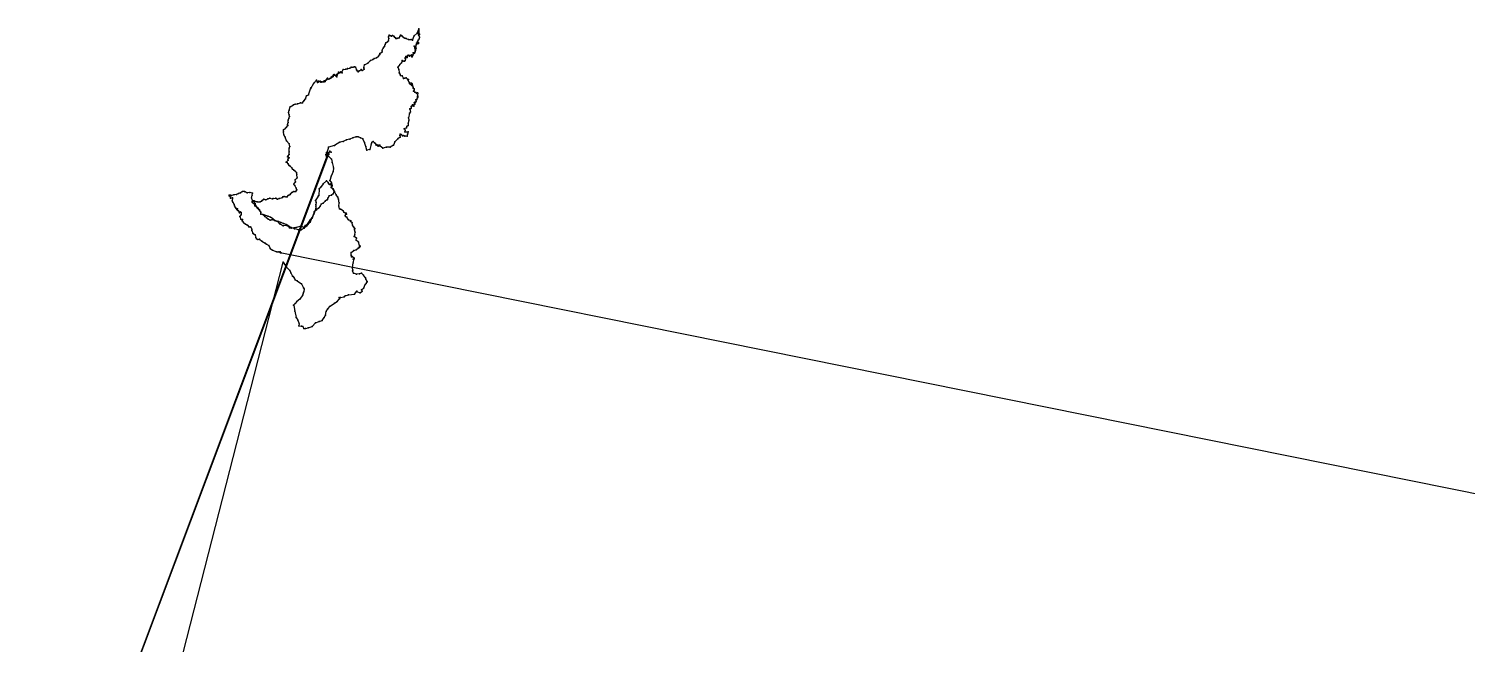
# Model space of a CAD drawing. Header units: metres. Extents: x 534009 to 558760, y 1823984 to 1869097.
# Drawn here: x 542988 to 546383, y 1837122 to 1838576 of the extents above; entities that cross this region are included whole.
import ezdxf

# ---------------------------------------------------------------- set-up
doc = ezdxf.new("R2010")
doc.units = ezdxf.units.M
doc.header["$MEASUREMENT"] = 0
doc.layers.add('Unknown_Line_Type', color=7, linetype='Continuous')
doc.layers.add('Unknown_Point_Feature', color=7, linetype='Continuous')

msp = doc.modelspace()

# ---------------------------------------------------------------- linework, layer by layer
at = {"layer": 'Unknown_Line_Type', "color": 4}
for points in [[(542784.6, 1835858.2, 211.1), (543698.2, 1838286.9, 370.7), (543701.5, 1838284.3, 366.9), (543690.3, 1838283.4, 353.4), (543695.5, 1838278.4, 352), (543694.3, 1838280.9, 353.4), (543692.5, 1838277.9, 352), (543691.9, 1838280.7, 351.5), (543692.1, 1838280.4, 350.1), (543695.1, 1838280.5, 353.4), (543692.3, 1838279, 352.5), (543692.8, 1838279.4, 354.9), (543693.4, 1838276.4, 355.3), (543701.8, 1838268, 356.3), (543703.7, 1838260, 357.3), (543706.5, 1838247.1, 355.3), (543706.4, 1838238.7, 354.4), (543701.4, 1838227.6, 355.8), (543698, 1838217.4, 356.3), (543701.8, 1838211.4, 356.8), (543704.1, 1838204.4, 359.2), (543701.6, 1838200.6, 360.1), (543706, 1838197.4, 362.1), (543708, 1838194.1, 362.5), (543707.8, 1838189.7, 361.6), (543706.2, 1838185.5, 361.6), (543702.5, 1838182.9, 364), (543696.9, 1838180.9, 366.9), (543693.6, 1838175.8, 368.8), (543692, 1838171.9, 368.8), (543692.7, 1838172.5, 369.3), (543687.5, 1838168.4, 370.7), (543682.1, 1838164.1, 371.7), (543678, 1838161.1, 372.6), (543675.1, 1838156.3, 373.6), (543671.1, 1838152.1, 373.6), (543666.6, 1838147.6, 372.2), (543661.2, 1838143.1, 369.8), (543658.7, 1838135.7, 367.8), (543656.7, 1838128.5, 365), (543655, 1838127.7, 365), (543652, 1838119.1, 364), (543643.8, 1838110.5, 361.1), (543637.7, 1838104.6, 359.2), (543630.4, 1838101.1, 357.8), (543624.3, 1838101.1, 357.8), (543614.8, 1838103.2, 359.2), (543607.1, 1838106.3, 360.6), (543601.8, 1838109.6, 362.1), (543595.1, 1838113.5, 359.7), (543588.7, 1838116.1, 357.8), (543582.7, 1838117.7, 355.3), (543577.3, 1838120.4, 352.9), (543573, 1838121, 351.5), (543566.6, 1838123.2, 349.6), (543561.1, 1838124.2, 348.6), (543557, 1838123.6, 347.6), (543553, 1838125.9, 346.7), (543548.8, 1838128.9, 344.8), (543544.6, 1838132.6, 342.4), (543540.3, 1838137.1, 340), (543536, 1838137.9, 338.5), (543534.2, 1838143.8, 336.1), (543530.9, 1838148.5, 333.2), (543528.1, 1838151.5, 330.8), (543524.1, 1838156, 329.9), (543521.5, 1838157.1, 328.4), (543520.2, 1838161.6, 327), (543517, 1838163.4, 326), (543514.6, 1838165.9, 323.6), (543515, 1838167.8, 322.7), (543520, 1838168.9, 324.1), (543526.5, 1838166.7, 324.6), (543534.1, 1838166.5, 324.6), (543536.7, 1838168.4, 326.5), (543537.8, 1838169.2, 326), (543538.9, 1838170.7, 327.5), (543542.8, 1838173.1, 327.5), (543547.3, 1838171.9, 326.5), (543552.1, 1838174, 326), (543556.6, 1838175.3, 326), (543562.7, 1838174.3, 326.5), (543564.8, 1838174.8, 327.5), (543570.6, 1838175.2, 328.4), (543574.9, 1838172.8, 330.4), (543578.6, 1838174.8, 331.3), (543586.6, 1838177, 330.8), (543587.3, 1838178.6, 330.8), (543590.5, 1838179.2, 331.8), (543594.3, 1838178.6, 332.8), (543597.6, 1838178.3, 336.1), (543600.2, 1838181.7, 338.5), (543601.2, 1838182.6, 340), (543604.3, 1838183.9, 340.4), (543606, 1838186.6, 342.9), (543608.7, 1838189.3, 343.3), (543610, 1838189.5, 344.3), (543613.2, 1838191.1, 345.7), (543618, 1838191.6, 348.1), (543620.3, 1838194.9, 350.1), (543619.1, 1838199.5, 351), (543615.8, 1838205.4, 353.4), (543613.5, 1838208.9, 353.9), (543617.3, 1838213.8, 355.8), (543616.6, 1838219, 357.3), (543621.2, 1838223.9, 358.7), (543620.4, 1838232.2, 357.3), (543619.7, 1838236.3, 353.4), (543615.8, 1838239.7, 352), (543613.6, 1838241.9, 351), (543610.2, 1838243.9, 348.6), (543608.7, 1838247, 346.2), (543604.2, 1838250.8, 344.3), (543602, 1838252.9, 342.9), (543600.1, 1838256.9, 340.9), (543597.4, 1838259.6, 340), (543595.5, 1838260.6, 339), (543599.6, 1838265.6, 338.5), (543599.2, 1838267.5, 339), (543602, 1838271, 338.5), (543598.3, 1838273.1, 338.5), (543599.8, 1838275.2, 338.5), (543602.6, 1838278.6, 340.4), (543602.6, 1838285.1, 342.4), (543602.5, 1838293.4, 342.4), (543604, 1838297.9, 342.9), (543602.2, 1838303.5, 341.9), (543596.3, 1838311.1, 340), (543592.4, 1838319.9, 338.5), (543589.7, 1838325.4, 337.1), (543589, 1838332.4, 335.6), (543588.5, 1838336.8, 333.7), (543593.5, 1838340.9, 331.8), (543596.1, 1838343.2, 330.4), (543598.9, 1838347.4, 329.9), (543598.5, 1838349.5, 329.9), (543600.2, 1838354, 329.9), (543599.8, 1838359.4, 330.8), (543601.6, 1838363.7, 331.3), (543603.3, 1838368.2, 332.8), (543602.4, 1838372.6, 334.7), (543600.6, 1838377.5, 336.6), (543602.1, 1838383.5, 337.6), (543604.6, 1838391.2, 339.5), (543612.1, 1838395.8, 340.4), (543616.7, 1838397.4, 336.6), (543621.8, 1838398.4, 336.6), (543629, 1838400.8, 337.6), (543634, 1838401, 340.9), (543637.6, 1838406.4, 343.8), (543640.9, 1838409.9, 345.7), (543642.8, 1838416.9, 349.1), (543647.7, 1838419.4, 351.5), (543652.6, 1838433.7, 352.5), (543653.7, 1838435.8, 351.5), (543653.6, 1838434.1, 351), (543660.1, 1838446.9, 351.5), (543666.9, 1838453.8, 352.9), (543668.6, 1838451.1, 351.5), (543669.1, 1838448.6, 352.5), (543671, 1838449.8, 351.5), (543672.8, 1838451.1, 352), (543671.7, 1838451.8, 352.5), (543673.1, 1838451.3, 353.4), (543675.4, 1838451, 352), (543675.5, 1838451.6, 353.4), (543676.9, 1838449.4, 352.9), (543677.9, 1838449.6, 348.1), (543679, 1838450.4, 348.1), (543682.7, 1838450.1, 347.6), (543684.7, 1838450.2, 347.2), (543685, 1838451.1, 347.2), (543685.2, 1838452.2, 348.6), (543687.4, 1838450.8, 346.7), (543688.3, 1838453.5, 346.7), (543689, 1838453.8, 347.2), (543690.4, 1838455.1, 346.2), (543692.5, 1838458.6, 346.7), (543693.3, 1838457.1, 346.7), (543694, 1838456.4, 347.6), (543697.1, 1838457.5, 347.6), (543698.4, 1838458.1, 348.6), (543700.7, 1838458.7, 347.2), (543701, 1838461.4, 347.6), (543702.9, 1838461.2, 348.1), (543704.3, 1838463.5, 349.6), (543704.9, 1838462.7, 348.1), (543704.8, 1838462, 347.2), (543706.4, 1838462.9, 346.2), (543706.6, 1838465, 347.6), (543708.1, 1838467.5, 346.7), (543706.9, 1838466.8, 348.6), (543708.7, 1838467, 349.6), (543710.1, 1838466.1, 349.6), (543712.1, 1838464.3, 348.1), (543713.6, 1838466.7, 348.6), (543713.9, 1838464.5, 348.6), (543714.7, 1838461.8, 349.6), (543712.8, 1838464.5, 350.5), (543713.9, 1838464.8, 350.1), (543715.6, 1838465.7, 349.1), (543715.7, 1838468.6, 349.1), (543715.9, 1838468.1, 350.1), (543717.7, 1838469.6, 349.1), (543718.4, 1838473, 347.6), (543718.4, 1838472.9, 348.1), (543720.5, 1838472.4, 349.1), (543720.8, 1838471.5, 350.1), (543721.6, 1838472.1, 351), (543721.6, 1838472.3, 350.1), (543723.2, 1838472.8, 348.6), (543724.2, 1838473.6, 349.1), (543723.8, 1838472.3, 348.6), (543726.3, 1838472.4, 348.6), (543727.7, 1838471.5, 349.6), (543726.2, 1838473.2, 349.1), (543729.6, 1838479, 350.1), (543735.9, 1838480, 348.1), (543739.8, 1838481.3, 347.6), (543740, 1838481.4, 347.6), (543745.1, 1838482.1, 349.1), (543748.9, 1838484.8, 348.6), (543753.2, 1838484.7, 347.6), (543756.4, 1838485.8, 346.7), (543758.5, 1838485.1, 347.2), (543761, 1838478.9, 348.6), (543762.8, 1838476.3, 349.1), (543764.8, 1838473.7, 349.6), (543765.3, 1838475.6, 350.1), (543768.4, 1838476.1, 350.1), (543772, 1838479, 350.5), (543774.3, 1838477.3, 350.5), (543779.3, 1838479.8, 351), (543778.7, 1838482.5, 351.5), (543778.8, 1838484.4, 351.5), (543780.3, 1838490.1, 352), (543788.1, 1838494.5, 352.5), (543794.1, 1838500.9, 353.4), (543799.5, 1838502.7, 353.9), (543803.2, 1838505, 354.9), (543808.4, 1838506.9, 355.3), (543812.7, 1838510.9, 355.3), (543816, 1838515.1, 355.8), (543816.3, 1838517.5, 356.3), (543821.5, 1838521, 357.3), (543822, 1838525.2, 357.8), (543824.1, 1838529.8, 358.2), (543827.2, 1838533.3, 358.2), (543828.5, 1838538.5, 358.7), (543830.2, 1838542, 359.7), (543834.6, 1838544.3, 359.7), (543836.4, 1838547, 359.7), (543837.2, 1838552.2, 359.7), (543836.4, 1838556.4, 360.6), (543838.2, 1838560.5, 360.6), (543839.6, 1838560, 360.6), (543841.9, 1838558.5, 360.6), (543843.8, 1838558.2, 361.6), (543846.5, 1838559.8, 353.9), (543849.5, 1838558.4, 353.9), (543851, 1838555.7, 354.9), (543853.7, 1838552.5, 358.2), (543853.6, 1838553.8, 360.1), (543856.4, 1838552.6, 362.5), (543858.9, 1838553.5, 363), (543861.8, 1838554.1, 363.5), (543863.3, 1838557.4, 363), (543864.8, 1838560.6, 365.4), (543866, 1838559.9, 367.4), (543867.2, 1838559.9, 368.3), (543868.6, 1838558.4, 368.8), (543871.5, 1838555.8, 369.8), (543875.1, 1838553.6, 372.6), (543878.4, 1838552.3, 374.6), (543883.8, 1838549.9, 375.5), (543890.4, 1838550.3, 376), (543893.2, 1838548.9, 376.5), (543897.4, 1838558.8, 377), (543904.5, 1838565.3, 378.4), (543908.6, 1838574.2, 380.8), (543908.3, 1838575.5, 379.4), (543908.4, 1838566.2, 379.4), (543909.2, 1838562.6, 379.9), (543908, 1838561.9, 378.9), (543910, 1838561.9, 380.8), (543907.5, 1838561.2, 380.8), (543907.7, 1838562.5, 382.7), (543907.8, 1838562.7, 381.8), (543909.8, 1838563, 378.4), (543909, 1838562.9, 380.3), (543908.4, 1838562.8, 383.2), (543908.5, 1838559.7, 381.3), (543909.8, 1838555.3, 380.3), (543908.9, 1838551.5, 378.4), (543906.9, 1838548.4, 377), (543905.1, 1838545.7, 377.9), (543905.1, 1838544, 377.5), (543907.2, 1838543.4, 375.5), (543907.3, 1838541.1, 375.5), (543905.6, 1838542, 376), (543902.7, 1838541.7, 375), (543903.2, 1838539.1, 377), (543901.6, 1838537.3, 375), (543901, 1838534.6, 376.5), (543900.7, 1838533.2, 377.5), (543897.4, 1838534.3, 376.5), (543898.6, 1838529.8, 374.6), (543902.3, 1838530, 371.7), (543899.6, 1838525.7, 369.8), (543900.5, 1838524.4, 369.3), (543899.9, 1838522.8, 369.8), (543899.5, 1838521.5, 368.8), (543899.1, 1838519.8, 368.8), (543897.8, 1838518.2, 368.3), (543895.5, 1838516.6, 367.4), (543895.2, 1838518.9, 367.4), (543896, 1838518.9, 367.4), (543894.1, 1838513.5, 365.9), (543894.5, 1838512.6, 366.9), (543893.3, 1838511.8, 364.5), (543892.3, 1838510.9, 366.4), (543892.7, 1838508.9, 367.4), (543891.4, 1838509.3, 367.8), (543891.6, 1838513.9, 363), (543889.2, 1838512.3, 364), (543889, 1838512.7, 364.5), (543886, 1838510.9, 365), (543885, 1838513.4, 364), (543884.8, 1838513.1, 363), (543881.8, 1838512.7, 363), (543881.5, 1838511.9, 362.5), (543880.3, 1838509.6, 364.5), (543880.8, 1838508, 363.5), (543880.1, 1838507.5, 362.5), (543877.5, 1838509.9, 360.6), (543875.8, 1838506.8, 361.6), (543875.8, 1838505.1, 361.6), (543876.8, 1838504.3, 360.1), (543876.3, 1838500.8, 358.7), (543874.4, 1838499.2, 358.2), (543871.2, 1838499.3, 357.3), (543868.9, 1838500.2, 359.2), (543867, 1838494.7, 358.7), (543863.8, 1838490.8, 359.7), (543858.6, 1838485.2, 359.7), (543861.3, 1838479.2, 357.3), (543861.8, 1838471.6, 355.3), (543864.4, 1838467.8, 353.9), (543865.2, 1838465.5, 353.9), (543868.7, 1838464, 354.4), (543872.2, 1838458.3, 353.4), (543875.3, 1838458.6, 352), (543878.4, 1838460, 349.6), (543881.3, 1838456.7, 348.6), (543883.7, 1838456, 349.1), (543883, 1838453.2, 350.5), (543884.3, 1838450, 350.1), (543886.8, 1838448, 350.1), (543886.6, 1838446, 350.5), (543889.2, 1838444.3, 351), (543890.7, 1838446.7, 352.5), (543892.8, 1838445.4, 351.5), (543891.3, 1838443.5, 352), (543892.2, 1838442.9, 351.5), (543893.5, 1838442.7, 352), (543891.9, 1838441.4, 351.5), (543893.2, 1838441.1, 352.5), (543895.3, 1838437.8, 351), (543895, 1838435.2, 349.6), (543897.2, 1838433.3, 348.6), (543897.4, 1838430.9, 349.6), (543895.9, 1838428.5, 350.1), (543896.4, 1838427.8, 351), (543898.5, 1838425.6, 352), (543901.3, 1838425.1, 352.5), (543902.5, 1838423.6, 350.5), (543904.9, 1838424.1, 350.5), (543906, 1838423.8, 350.1), (543905.2, 1838419.8, 348.1), (543905.8, 1838416.3, 347.6), (543905, 1838415.7, 348.1), (543905.6, 1838413.9, 347.6), (543904.7, 1838411.4, 348.6), (543903.6, 1838408.8, 349.1), (543901.3, 1838407.5, 348.6), (543902.3, 1838404.4, 349.6), (543900.8, 1838401.6, 349.6), (543898.8, 1838402.2, 349.6), (543896.9, 1838400.9, 348.6), (543899, 1838397.3, 349.6), (543896.5, 1838395.6, 352), (543896.5, 1838394.8, 351.5), (543895.9, 1838393.8, 352.9), (543896.1, 1838392.5, 354.4), (543894.4, 1838393.2, 354.9), (543892.7, 1838394.3, 354.4), (543893, 1838395.8, 354.9), (543890.5, 1838392.3, 354.9), (543890.2, 1838388.2, 354.4), (543888.7, 1838386.3, 354.9), (543887.4, 1838386.1, 353.9), (543887.3, 1838385.4, 354.9), (543888.3, 1838379.6, 352.9), (543886, 1838376.2, 353.4), (543884.1, 1838365.5, 358.2), (543884.9, 1838359.9, 359.2), (543882.9, 1838353, 356.8), (543882.9, 1838347.3, 354.4), (543880.2, 1838344.7, 352.5), (543879.3, 1838341.5, 352), (543873.3, 1838339.3, 352.5), (543875.9, 1838335.8, 349.6), (543875.2, 1838331.9, 348.1), (543883.5, 1838332.1, 345.2), (543881.6, 1838326.9, 343.8), (543881, 1838322, 342.4), (543875.1, 1838322.2, 341.4), (543873.9, 1838322.5, 341.4), (543871.1, 1838323.4, 341.4), (543869.9, 1838323.6, 342.4), (543869.4, 1838323.1, 343.3), (543866.8, 1838325.7, 342.9), (543864.6, 1838326.5, 344.8), (543864.6, 1838325.3, 344.3), (543863.9, 1838324.3, 343.3), (543863.2, 1838323.7, 342.9), (543863.9, 1838319.7, 341.9), (543858.5, 1838315.9, 342.9), (543852, 1838308.7, 342.4), (543848.3, 1838301, 340.4), (543840.9, 1838295.9, 339.5), (543831.9, 1838295.9, 339.5), (543823.4, 1838293.3, 338.5), (543816.7, 1838298.7, 338), (543816.1, 1838300.4, 338), (543813.9, 1838300.4, 338), (543813.2, 1838298.8, 338), (543812.2, 1838298.7, 338.5), (543810.8, 1838300.4, 339), (543809.3, 1838301.1, 337.1), (543807.4, 1838300.4, 337.6), (543806, 1838304.5, 336.6), (543803.5, 1838306.1, 337.6), (543800.5, 1838309.7, 336.6), (543797.2, 1838306.8, 335.6), (543795.5, 1838302.7, 335.2), (543792.8, 1838290.2, 331.8), (543785.6, 1838289.1, 330.8), (543783.3, 1838297.7, 330.8), (543779.7, 1838307.3, 332.3), (543776, 1838315.7, 333.7), (543770.7, 1838318.3, 336.1), (543765.3, 1838320, 335.6), (543760.6, 1838320.5, 335.6), (543752.2, 1838317.8, 334.7), (543745.1, 1838314.8, 335.6), (543737.4, 1838312.9, 336.6), (543729.5, 1838309.1, 338), (543721.5, 1838308, 338), (543709.6, 1838300, 338), (543695.2, 1838295.9, 340.4), (543691.4, 1838282.2, 340.4), (543691.4, 1838278.4, 343.8), (543690.7, 1838275.5, 348.1), (543690.5, 1838274.3, 350.1), (543691.9, 1838274.5, 352.5), (543688.8, 1838278.6, 349.1), (543689.4, 1838279.5, 349.1), (543691.3, 1838277.9, 349.6), (543689.1, 1838278.2, 349.6), (543689.2, 1838279, 350.5), (543692.1, 1838280.1, 350.5), (543691.9, 1838279.6, 352), (543691.8, 1838276.9, 349.1), (543690.7, 1838278.5, 349.6), (543691.2, 1838279.6, 352), (543691.1, 1838276.6, 350.1), (543689.7, 1838276.8, 350.1), (543691.1, 1838278.1, 350.1), (543691.7, 1838279.7, 350.1), (543691.2, 1838278.4, 350.5), (543692.7, 1838281.2, 352.5), (543692.5, 1838278.4, 351), (542791.5, 1835876.2, 338.5)], [(542991.2, 1835690.8, 224.1), (543588.4, 1838024.1, 361.6), (543591.6, 1838019.7, 363.5), (543595.6, 1838012.6, 365.4), (543604.1, 1838004.9, 369.8), (543606.3, 1837999.6, 373.1), (543610.3, 1837991.4, 373.1), (543612, 1837990.2, 373.1), (543615, 1837985.6, 374.6), (543616.2, 1837982.6, 375.5), (543621, 1837980.2, 375), (543631, 1837973.6, 374.6), (543635.7, 1837964, 376), (543637.4, 1837961.7, 376), (543636.8, 1837954.2, 375), (543635, 1837951, 375.5), (543634.1, 1837947.4, 375), (543627.4, 1837937, 372.6), (543620.1, 1837931.7, 368.3), (543616.4, 1837927.2, 364), (543612.8, 1837923.1, 360.6), (543613.2, 1837921.9, 359.7), (543615.4, 1837908.7, 355.3), (543618.5, 1837893.8, 355.3), (543622.6, 1837887.7, 355.8), (543626.1, 1837879.2, 354.4), (543625.2, 1837874.4, 352.9), (543631.4, 1837873.4, 353.9), (543634.1, 1837872.7, 352.9), (543637, 1837867.8, 353.9), (543640.9, 1837867.7, 356.3), (543647.2, 1837869.7, 358.2), (543656.2, 1837872.5, 362.5), (543664.7, 1837881.1, 365.9), (543673.3, 1837884.6, 369.8), (543679.9, 1837886.6, 370.7), (543684.8, 1837893.6, 371.7), (543687.8, 1837898.9, 370.7), (543689.6, 1837908, 372.2), (543693.3, 1837914, 372.2), (543698.9, 1837920.8, 370.7), (543708.9, 1837927.8, 368.3), (543715.2, 1837931.5, 364.5), (543721.1, 1837938.1, 361.6), (543719.9, 1837940.9, 362.1), (543723.2, 1837941.3, 359.7), (543731.9, 1837942.9, 359.2), (543734.3, 1837944.6, 357.3), (543742, 1837947.1, 354.9), (543756.2, 1837948.9, 352), (543762.3, 1837956, 350.5), (543761.2, 1837954.9, 348.6), (543769.8, 1837952.3, 348.6), (543774.6, 1837956.2, 349.1), (543772.8, 1837959.3, 347.6), (543778.2, 1837963.6, 347.6), (543781.4, 1837971.3, 347.2), (543783.8, 1837973.8, 346.2), (543786.4, 1837977.9, 346.2), (543786.3, 1837978.8, 343.8), (543782.8, 1837984.3, 344.3), (543782.1, 1837987.7, 346.7), (543777.3, 1837993.4, 344.3), (543773.3, 1837998.4, 342.4), (543768.2, 1837996.6, 340.4), (543761.3, 1837996.1, 339), (543753.8, 1837998.5, 333.7), (543751.6, 1838003.8, 329.4), (543752.2, 1838005.6, 328.9), (543752.1, 1838011.2, 326), (543752.9, 1838022.8, 324.1), (543755.8, 1838032.1, 321.2), (543752.9, 1838031.2, 320.7), (543755.7, 1838033.7, 320.3), (543752.1, 1838037.2, 317.9), (543751.2, 1838037.6, 318.3), (543749.4, 1838038.7, 318.8), (543749.1, 1838037.3, 318.3), (543748.9, 1838040.7, 318.8), (543748.3, 1838047.1, 319.3), (543755.2, 1838051.6, 314), (543760.7, 1838053.9, 313), (543761.1, 1838054.6, 313), (543765.3, 1838057.5, 312.6), (543768, 1838059.3, 313.5), (543767.8, 1838059.5, 315), (543770.1, 1838062.1, 318.3), (543768.2, 1838064.1, 319.8), (543766.2, 1838071.4, 320.3), (543760.3, 1838076.3, 322.7), (543761.4, 1838080.8, 323.6), (543755.8, 1838085.3, 326), (543757.5, 1838089.1, 328), (543757.9, 1838095.3, 330.4), (543756.6, 1838100.9, 334.2), (543756.6, 1838101.8, 335.6), (543757.3, 1838103.9, 336.6), (543756, 1838105.5, 339.5), (543754.5, 1838107.2, 339.5), (543752, 1838111.7, 340.4), (543751.1, 1838117.4, 342.9), (543747.3, 1838120.8, 343.3), (543747.7, 1838121.9, 343.8), (543742.4, 1838124.7, 344.3), (543738.5, 1838130.3, 344.3), (543735, 1838132.5, 346.2), (543734.5, 1838134.3, 347.2), (543736.6, 1838139.9, 349.6), (543737.9, 1838137.8, 351), (543731.2, 1838142.7, 352.5), (543730, 1838145.6, 353.4), (543723.6, 1838149.9, 354.4), (543721.3, 1838150.1, 355.8), (543719.8, 1838156.9, 357.8), (543720.5, 1838164.3, 358.2), (543718.9, 1838173.1, 357.8), (543717, 1838177.9, 357.3), (543713.1, 1838183.2, 355.8), (543709.2, 1838191, 358.7), (543705.4, 1838197.3, 360.1), (543701.1, 1838200.5, 361.1), (543701.8, 1838202.8, 362.5), (543701.8, 1838204.7, 362.1), (543700.4, 1838209, 363), (543698.5, 1838207.6, 364), (543697, 1838208.6, 361.6), (543695.2, 1838210.3, 362.5), (543694.4, 1838212.5, 363), (543690, 1838216.3, 362.5), (543682.6, 1838209.1, 364.5), (543676.1, 1838200.6, 366.4), (543673.4, 1838197.2, 366.9), (543672.1, 1838182.1, 365), (543670.7, 1838180, 365.4), (543664.3, 1838170.4, 364.5), (543665.7, 1838165.6, 366.9), (543664.8, 1838160.3, 367.4), (543665.1, 1838156.7, 366.4), (543665, 1838150.9, 365.4), (543660.1, 1838137.4, 360.6), (543655.7, 1838129.2, 357.3), (543651.3, 1838123.9, 355.3), (543643.1, 1838112.1, 353.9), (543640.3, 1838110.8, 353.9), (543636.9, 1838106.2, 352.5), (543630.5, 1838109.2, 353.9), (543618.7, 1838106.2, 355.3), (543607.2, 1838104.4, 357.8), (543603.3, 1838105.6, 357.3), (543602.9, 1838105.9, 357.3), (543597, 1838111.1, 355.8), (543587.7, 1838110.4, 354.9), (543580.9, 1838114.1, 352), (543575.7, 1838120.7, 348.1), (543569.5, 1838121.7, 346.2), (543563.6, 1838126.9, 343.8), (543558, 1838130.7, 340.4), (543551.6, 1838133, 337.1), (543542.7, 1838136.3, 333.7), (543535.1, 1838138, 330.4), (543535.5, 1838141.5, 329.4), (543532.5, 1838148.2, 326), (543528.9, 1838152.2, 322.7), (543524.4, 1838156.7, 319.3), (543521.9, 1838162.9, 316.4), (543519.8, 1838167.7, 313), (543515.8, 1838170.1, 310.2), (543513.4, 1838176, 307.8), (543514.7, 1838182.6, 304.4), (543515.4, 1838187.2, 299.6), (543509.6, 1838189.1, 298.6), (543502.9, 1838188.2, 298.1), (543498.3, 1838190.1, 297.2), (543497, 1838191.2, 295.7), (543492.4, 1838191.3, 294.8), (543487.2, 1838188.5, 294.8), (543482.7, 1838186.4, 294.8), (543478.3, 1838184.3, 293.3), (543471.4, 1838183.5, 290), (543465.9, 1838182.1, 288), (543464.1, 1838182.9, 287.6), (543462.7, 1838182.9, 288), (543460.5, 1838182.6, 290.9), (543463, 1838181.5, 291.4), (543460.4, 1838180.8, 290.9), (543463.4, 1838177.9, 290), (543463.9, 1838175.7, 291.9), (543468.5, 1838176.5, 290.9), (543467.8, 1838169.3, 292.4), (543469.4, 1838165.9, 293.8), (543472.1, 1838160.3, 295.3), (543473.5, 1838157.6, 297.2), (543474.5, 1838153.9, 297.2), (543476.3, 1838151.6, 298.1), (543477.7, 1838150.7, 300.1), (543480.5, 1838150.5, 302.5), (543479.8, 1838148.8, 304.4), (543479.3, 1838148.3, 304.4), (543478.9, 1838150.3, 304.9), (543478.4, 1838149.1, 304.4), (543481.2, 1838146.6, 303.4), (543482.3, 1838146, 303.4), (543484.5, 1838142.3, 304.4), (543485.2, 1838141, 303.4), (543485.3, 1838140.8, 303.9), (543486.7, 1838143.3, 306.3), (543489.1, 1838141.6, 307.3), (543488.9, 1838136.7, 307.8), (543486.1, 1838132.4, 307.3), (543488.1, 1838125.8, 307.8), (543492, 1838125.5, 310.2), (543491.4, 1838122.5, 312.6), (543491.3, 1838121.7, 313.5), (543494.4, 1838117.8, 313), (543499.2, 1838114, 315), (543502.4, 1838112.8, 317.4), (543504.5, 1838111.1, 318.8), (543507, 1838108.1, 321.7), (543509.8, 1838107.8, 325.1), (543512.1, 1838107.2, 325.1), (543514.4, 1838102.5, 325.1), (543514.1, 1838098.8, 326), (543516.4, 1838093.1, 329.4), (543518.1, 1838091.7, 331.3), (543522, 1838088.6, 332.3), (543523.8, 1838083, 332.8), (543525.1, 1838079.8, 333.7), (543528.4, 1838077.8, 336.1), (543532.2, 1838078.7, 338), (543538.1, 1838073.9, 340.9), (543545.3, 1838069.4, 342.9), (543548.6, 1838066.8, 343.8), (543553.9, 1838063.5, 347.2), (543557.1, 1838056.6, 349.6), (543563.1, 1838052.4, 351.5), (543573.1, 1838049, 354.9), (543577.6, 1838049.1, 358.2), (543580.8, 1838048.2, 360.1), (543580.9, 1838048.7, 363), (543580.8, 1838048, 365.4), (543583.5, 1838046.5, 364), (543581.5, 1838046.7, 364.5), (543580.6, 1838046.9, 365), (558150.1, 1835108.2, 301)]]:
    msp.add_polyline3d(points, dxfattribs=at)
at = {"layer": 'Unknown_Point_Feature'}
for p in [(543908.3, 1838575.5, 379.4), (543908.4, 1838566.2, 379.4), (543908.6, 1838574.2, 380.8), (543827.2, 1838533.3, 358.2), (543828.5, 1838538.5, 358.7), (543830.2, 1838542, 359.7), (543834.6, 1838544.3, 359.7), (543836.4, 1838556.4, 360.6), (543836.4, 1838547, 359.7), (543837.2, 1838552.2, 359.7), (543838.2, 1838560.5, 360.6), (543839.6, 1838560, 360.6), (543841.9, 1838558.5, 360.6), (543843.8, 1838558.2, 361.6), (543846.5, 1838559.8, 353.9), (543849.5, 1838558.4, 353.9), (543851, 1838555.7, 354.9), (543853.6, 1838553.8, 360.1), (543853.7, 1838552.5, 358.2), (543856.4, 1838552.6, 362.5), (543858.9, 1838553.5, 363), (543861.8, 1838554.1, 363.5), (543863.3, 1838557.4, 363), (543864.8, 1838560.6, 365.4), (543866, 1838559.9, 367.4), (543867.2, 1838559.9, 368.3), (543868.6, 1838558.4, 368.8), (543871.5, 1838555.8, 369.8), (543875.1, 1838553.6, 372.6), (543878.4, 1838552.3, 374.6), (543883.8, 1838549.9, 375.5), (543890.4, 1838550.3, 376), (543893.2, 1838548.9, 376.5), (543897.4, 1838558.8, 377), (543897.4, 1838534.3, 376.5), (543900.7, 1838533.2, 377.5), (543901, 1838534.6, 376.5), (543901.6, 1838537.3, 375), (543902.7, 1838541.7, 375), (543903.2, 1838539.1, 377), (543904.5, 1838565.3, 378.4), (543905.1, 1838545.7, 377.9), (543905.1, 1838544, 377.5), (543905.6, 1838542, 376), (543906.9, 1838548.4, 377), (543907.2, 1838543.4, 375.5), (543907.3, 1838541.1, 375.5), (543907.5, 1838561.2, 380.8), (543907.7, 1838562.5, 382.7), (543907.8, 1838562.7, 381.8), (543908, 1838561.9, 378.9), (543908.4, 1838562.8, 383.2), (543908.5, 1838559.7, 381.3), (543908.9, 1838551.5, 378.4), (543909, 1838562.9, 380.3), (543909.2, 1838562.6, 379.9), (543909.8, 1838563, 378.4), (543909.8, 1838555.3, 380.3), (543910, 1838561.9, 380.8), (543794.1, 1838500.9, 353.4), (543799.5, 1838502.7, 353.9), (543803.2, 1838505, 354.9), (543808.4, 1838506.9, 355.3), (543812.7, 1838510.9, 355.3), (543816, 1838515.1, 355.8), (543816.3, 1838517.5, 356.3), (543821.5, 1838521, 357.3), (543822, 1838525.2, 357.8), (543824.1, 1838529.8, 358.2), (543868.9, 1838500.2, 359.2), (543871.2, 1838499.3, 357.3), (543874.4, 1838499.2, 358.2), (543875.8, 1838506.8, 361.6), (543875.8, 1838505.1, 361.6), (543876.3, 1838500.8, 358.7), (543876.8, 1838504.3, 360.1), (543877.5, 1838509.9, 360.6), (543880.1, 1838507.5, 362.5), (543880.3, 1838509.6, 364.5), (543880.8, 1838508, 363.5), (543881.5, 1838511.9, 362.5), (543881.8, 1838512.7, 363), (543884.8, 1838513.1, 363), (543885, 1838513.4, 364), (543886, 1838510.9, 365), (543889, 1838512.7, 364.5), (543889.2, 1838512.3, 364), (543891.4, 1838509.3, 367.8), (543891.6, 1838513.9, 363), (543892.3, 1838510.9, 366.4), (543892.7, 1838508.9, 367.4), (543893.3, 1838511.8, 364.5), (543894.1, 1838513.5, 365.9), (543894.5, 1838512.6, 366.9), (543895.2, 1838518.9, 367.4), (543895.5, 1838516.6, 367.4), (543896, 1838518.9, 367.4), (543897.8, 1838518.2, 368.3), (543898.6, 1838529.8, 374.6), (543899.1, 1838519.8, 368.8), (543899.5, 1838521.5, 368.8), (543899.6, 1838525.7, 369.8), (543899.9, 1838522.8, 369.8), (543900.5, 1838524.4, 369.3), (543902.3, 1838530, 371.7), (543706.6, 1838465, 347.6), (543706.9, 1838466.8, 348.6), (543708.1, 1838467.5, 346.7), (543708.7, 1838467, 349.6), (543710.1, 1838466.1, 349.6), (543712.1, 1838464.3, 348.1), (543712.8, 1838464.5, 350.5), (543713.6, 1838466.7, 348.6), (543713.9, 1838464.8, 350.1), (543713.9, 1838464.5, 348.6), (543715.6, 1838465.7, 349.1), (543715.7, 1838468.6, 349.1), (543715.9, 1838468.1, 350.1), (543717.7, 1838469.6, 349.1), (543718.4, 1838473, 347.6), (543718.4, 1838472.9, 348.1), (543720.5, 1838472.4, 349.1), (543720.8, 1838471.5, 350.1), (543721.6, 1838472.3, 350.1), (543721.6, 1838472.1, 351), (543723.2, 1838472.8, 348.6), (543723.8, 1838472.3, 348.6), (543724.2, 1838473.6, 349.1), (543726.2, 1838473.2, 349.1), (543726.3, 1838472.4, 348.6), (543727.7, 1838471.5, 349.6), (543729.6, 1838479, 350.1), (543735.9, 1838480, 348.1), (543739.8, 1838481.3, 347.6), (543740, 1838481.4, 347.6), (543745.1, 1838482.1, 349.1), (543748.9, 1838484.8, 348.6), (543753.2, 1838484.7, 347.6), (543756.4, 1838485.8, 346.7), (543758.5, 1838485.1, 347.2), (543761, 1838478.9, 348.6), (543762.8, 1838476.3, 349.1), (543764.8, 1838473.7, 349.6), (543765.3, 1838475.6, 350.1), (543768.4, 1838476.1, 350.1), (543772, 1838479, 350.5), (543774.3, 1838477.3, 350.5), (543778.7, 1838482.5, 351.5), (543778.8, 1838484.4, 351.5), (543779.3, 1838479.8, 351), (543780.3, 1838490.1, 352), (543788.1, 1838494.5, 352.5), (543858.6, 1838485.2, 359.7), (543861.3, 1838479.2, 357.3), (543861.8, 1838471.6, 355.3), (543863.8, 1838490.8, 359.7), (543864.4, 1838467.8, 353.9), (543865.2, 1838465.5, 353.9), (543867, 1838494.7, 358.7), (543652.6, 1838433.7, 352.5), (543653.6, 1838434.1, 351), (543653.7, 1838435.8, 351.5), (543660.1, 1838446.9, 351.5), (543666.9, 1838453.8, 352.9), (543668.6, 1838451.1, 351.5), (543669.1, 1838448.6, 352.5), (543671, 1838449.8, 351.5), (543671.7, 1838451.8, 352.5), (543672.8, 1838451.1, 352), (543673.1, 1838451.3, 353.4), (543675.4, 1838451, 352), (543675.5, 1838451.6, 353.4), (543676.9, 1838449.4, 352.9), (543677.9, 1838449.6, 348.1), (543679, 1838450.4, 348.1), (543682.7, 1838450.1, 347.6), (543684.7, 1838450.2, 347.2), (543685, 1838451.1, 347.2), (543685.2, 1838452.2, 348.6), (543687.4, 1838450.8, 346.7), (543688.3, 1838453.5, 346.7), (543689, 1838453.8, 347.2), (543690.4, 1838455.1, 346.2), (543692.5, 1838458.6, 346.7), (543693.3, 1838457.1, 346.7), (543694, 1838456.4, 347.6), (543697.1, 1838457.5, 347.6), (543698.4, 1838458.1, 348.6), (543700.7, 1838458.7, 347.2), (543701, 1838461.4, 347.6), (543702.9, 1838461.2, 348.1), (543704.3, 1838463.5, 349.6), (543704.8, 1838462, 347.2), (543704.9, 1838462.7, 348.1), (543706.4, 1838462.9, 346.2), (543714.7, 1838461.8, 349.6), (543868.7, 1838464, 354.4), (543872.2, 1838458.3, 353.4), (543875.3, 1838458.6, 352), (543878.4, 1838460, 349.6), (543881.3, 1838456.7, 348.6), (543883, 1838453.2, 350.5), (543883.7, 1838456, 349.1), (543884.3, 1838450, 350.1), (543886.6, 1838446, 350.5), (543886.8, 1838448, 350.1), (543889.2, 1838444.3, 351), (543890.7, 1838446.7, 352.5), (543891.3, 1838443.5, 352), (543891.9, 1838441.4, 351.5), (543892.2, 1838442.9, 351.5), (543892.8, 1838445.4, 351.5), (543893.2, 1838441.1, 352.5), (543893.5, 1838442.7, 352), (543895, 1838435.2, 349.6), (543895.3, 1838437.8, 351), (543897.2, 1838433.3, 348.6), (543897.4, 1838430.9, 349.6), (543616.7, 1838397.4, 336.6), (543621.8, 1838398.4, 336.6), (543629, 1838400.8, 337.6), (543634, 1838401, 340.9), (543637.6, 1838406.4, 343.8), (543640.9, 1838409.9, 345.7), (543642.8, 1838416.9, 349.1), (543647.7, 1838419.4, 351.5), (543895.9, 1838428.5, 350.1), (543896.4, 1838427.8, 351), (543896.9, 1838400.9, 348.6), (543898.5, 1838425.6, 352), (543898.8, 1838402.2, 349.6), (543899, 1838397.3, 349.6), (543900.8, 1838401.6, 349.6), (543901.3, 1838425.1, 352.5), (543901.3, 1838407.5, 348.6), (543902.3, 1838404.4, 349.6), (543902.5, 1838423.6, 350.5), (543903.6, 1838408.8, 349.1), (543904.7, 1838411.4, 348.6), (543904.9, 1838424.1, 350.5), (543905, 1838415.7, 348.1), (543905.2, 1838419.8, 348.1), (543905.6, 1838413.9, 347.6), (543905.8, 1838416.3, 347.6), (543906, 1838423.8, 350.1), (543600.6, 1838377.5, 336.6), (543601.6, 1838363.7, 331.3), (543602.1, 1838383.5, 337.6), (543602.4, 1838372.6, 334.7), (543603.3, 1838368.2, 332.8), (543604.6, 1838391.2, 339.5), (543612.1, 1838395.8, 340.4), (543884.1, 1838365.5, 358.2), (543886, 1838376.2, 353.4), (543887.3, 1838385.4, 354.9), (543887.4, 1838386.1, 353.9), (543888.3, 1838379.6, 352.9), (543888.7, 1838386.3, 354.9), (543890.2, 1838388.2, 354.4), (543890.5, 1838392.3, 354.9), (543892.7, 1838394.3, 354.4), (543893, 1838395.8, 354.9), (543894.4, 1838393.2, 354.9), (543895.9, 1838393.8, 352.9), (543896.1, 1838392.5, 354.4), (543896.5, 1838395.6, 352), (543896.5, 1838394.8, 351.5), (543588.5, 1838336.8, 333.7), (543589, 1838332.4, 335.6), (543593.5, 1838340.9, 331.8), (543596.1, 1838343.2, 330.4), (543598.5, 1838349.5, 329.9), (543598.9, 1838347.4, 329.9), (543599.8, 1838359.4, 330.8), (543600.2, 1838354, 329.9), (543873.3, 1838339.3, 352.5), (543875.2, 1838331.9, 348.1), (543875.9, 1838335.8, 349.6), (543879.3, 1838341.5, 352), (543880.2, 1838344.7, 352.5), (543882.9, 1838353, 356.8), (543882.9, 1838347.3, 354.4), (543883.5, 1838332.1, 345.2), (543884.9, 1838359.9, 359.2), (543589.7, 1838325.4, 337.1), (543592.4, 1838319.9, 338.5), (543596.3, 1838311.1, 340), (543602.2, 1838303.5, 341.9), (543604, 1838297.9, 342.9), (543695.2, 1838295.9, 340.4), (543709.6, 1838300, 338), (543721.5, 1838308, 338), (543729.5, 1838309.1, 338), (543737.4, 1838312.9, 336.6), (543745.1, 1838314.8, 335.6), (543752.2, 1838317.8, 334.7), (543760.6, 1838320.5, 335.6), (543765.3, 1838320, 335.6), (543770.7, 1838318.3, 336.1), (543776, 1838315.7, 333.7), (543779.7, 1838307.3, 332.3), (543783.3, 1838297.7, 330.8), (543795.5, 1838302.7, 335.2), (543797.2, 1838306.8, 335.6), (543800.5, 1838309.7, 336.6), (543803.5, 1838306.1, 337.6), (543806, 1838304.5, 336.6), (543807.4, 1838300.4, 337.6), (543809.3, 1838301.1, 337.1), (543810.8, 1838300.4, 339), (543812.2, 1838298.7, 338.5), (543813.2, 1838298.8, 338), (543813.9, 1838300.4, 338), (543816.1, 1838300.4, 338), (543816.7, 1838298.7, 338), (543831.9, 1838295.9, 339.5), (543840.9, 1838295.9, 339.5), (543848.3, 1838301, 340.4), (543852, 1838308.7, 342.4), (543858.5, 1838315.9, 342.9), (543863.2, 1838323.7, 342.9), (543863.9, 1838324.3, 343.3), (543863.9, 1838319.7, 341.9), (543864.6, 1838326.5, 344.8), (543864.6, 1838325.3, 344.3), (543866.8, 1838325.7, 342.9), (543869.4, 1838323.1, 343.3), (543869.9, 1838323.6, 342.4), (543871.1, 1838323.4, 341.4), (543873.9, 1838322.5, 341.4), (543875.1, 1838322.2, 341.4), (543881, 1838322, 342.4), (543881.6, 1838326.9, 343.8), (543595.5, 1838260.6, 339), (543598.3, 1838273.1, 338.5), (543599.2, 1838267.5, 339), (543599.6, 1838265.6, 338.5), (543599.8, 1838275.2, 338.5), (543602, 1838271, 338.5), (543602.5, 1838293.4, 342.4), (543602.6, 1838285.1, 342.4), (543602.6, 1838278.6, 340.4), (543688.8, 1838278.6, 349.1), (543689.1, 1838278.2, 349.6), (543689.2, 1838279, 350.5), (543689.4, 1838279.5, 349.1), (543689.7, 1838276.8, 350.1), (543690.3, 1838283.4, 353.4), (543690.5, 1838274.3, 350.1), (543690.7, 1838278.5, 349.6), (543690.7, 1838275.5, 348.1), (543691.1, 1838278.1, 350.1), (543691.1, 1838276.6, 350.1), (543691.2, 1838279.6, 352), (543691.2, 1838278.4, 350.5), (543691.3, 1838277.9, 349.6), (543691.4, 1838282.2, 340.4), (543691.4, 1838278.4, 343.8), (543691.7, 1838279.7, 350.1), (543691.8, 1838276.9, 349.1), (543691.9, 1838280.7, 351.5), (543691.9, 1838279.6, 352), (543691.9, 1838274.5, 352.5), (543692.1, 1838280.4, 350.1), (543692.1, 1838280.1, 350.5), (543692.3, 1838279, 352.5), (543692.5, 1838278.4, 351), (543692.5, 1838277.9, 352), (543692.7, 1838281.2, 352.5), (543692.8, 1838279.4, 354.9), (543693.4, 1838276.4, 355.3), (543694.3, 1838280.9, 353.4), (543695.1, 1838280.5, 353.4), (543695.5, 1838278.4, 352), (543698.2, 1838286.9, 370.7), (543701.5, 1838284.3, 366.9), (543701.8, 1838268, 356.3), (543785.6, 1838289.1, 330.8), (543792.8, 1838290.2, 331.8), (543823.4, 1838293.3, 338.5), (543597.4, 1838259.6, 340), (543600.1, 1838256.9, 340.9), (543602, 1838252.9, 342.9), (543604.2, 1838250.8, 344.3), (543608.7, 1838247, 346.2), (543610.2, 1838243.9, 348.6), (543613.6, 1838241.9, 351), (543615.8, 1838239.7, 352), (543619.7, 1838236.3, 353.4), (543620.4, 1838232.2, 357.3), (543701.4, 1838227.6, 355.8), (543703.7, 1838260, 357.3), (543706.4, 1838238.7, 354.4), (543706.5, 1838247.1, 355.3), (543613.5, 1838208.9, 353.9), (543615.8, 1838205.4, 353.4), (543616.6, 1838219, 357.3), (543617.3, 1838213.8, 355.8), (543619.1, 1838199.5, 351), (543620.3, 1838194.9, 350.1), (543621.2, 1838223.9, 358.7), (543673.4, 1838197.2, 366.9), (543676.1, 1838200.6, 366.4), (543682.6, 1838209.1, 364.5), (543690, 1838216.3, 362.5), (543694.4, 1838212.5, 363), (543695.2, 1838210.3, 362.5), (543697, 1838208.6, 361.6), (543698, 1838217.4, 356.3), (543698.5, 1838207.6, 364), (543700.4, 1838209, 363), (543701.1, 1838200.5, 361.1), (543701.6, 1838200.6, 360.1), (543701.8, 1838211.4, 356.8), (543701.8, 1838204.7, 362.1), (543701.8, 1838202.8, 362.5), (543704.1, 1838204.4, 359.2), (543705.4, 1838197.3, 360.1), (543706, 1838197.4, 362.1), (543708, 1838194.1, 362.5), (543460.4, 1838180.8, 290.9), (543460.5, 1838182.6, 290.9), (543462.7, 1838182.9, 288), (543463, 1838181.5, 291.4), (543463.4, 1838177.9, 290), (543463.9, 1838175.7, 291.9), (543464.1, 1838182.9, 287.6), (543465.9, 1838182.1, 288), (543467.8, 1838169.3, 292.4), (543468.5, 1838176.5, 290.9), (543469.4, 1838165.9, 293.8), (543471.4, 1838183.5, 290), (543472.1, 1838160.3, 295.3), (543478.3, 1838184.3, 293.3), (543482.7, 1838186.4, 294.8), (543487.2, 1838188.5, 294.8), (543492.4, 1838191.3, 294.8), (543497, 1838191.2, 295.7), (543498.3, 1838190.1, 297.2), (543502.9, 1838188.2, 298.1), (543509.6, 1838189.1, 298.6), (543513.4, 1838176, 307.8), (543514.6, 1838165.9, 323.6), (543514.7, 1838182.6, 304.4), (543515, 1838167.8, 322.7), (543515.4, 1838187.2, 299.6), (543515.8, 1838170.1, 310.2), (543517, 1838163.4, 326), (543519.8, 1838167.7, 313), (543520, 1838168.9, 324.1), (543520.2, 1838161.6, 327), (543521.9, 1838162.9, 316.4), (543526.5, 1838166.7, 324.6), (543534.1, 1838166.5, 324.6), (543536.7, 1838168.4, 326.5), (543537.8, 1838169.2, 326), (543538.9, 1838170.7, 327.5), (543542.8, 1838173.1, 327.5), (543547.3, 1838171.9, 326.5), (543552.1, 1838174, 326), (543556.6, 1838175.3, 326), (543562.7, 1838174.3, 326.5), (543564.8, 1838174.8, 327.5), (543570.6, 1838175.2, 328.4), (543574.9, 1838172.8, 330.4), (543578.6, 1838174.8, 331.3), (543586.6, 1838177, 330.8), (543587.3, 1838178.6, 330.8), (543590.5, 1838179.2, 331.8), (543594.3, 1838178.6, 332.8), (543597.6, 1838178.3, 336.1), (543600.2, 1838181.7, 338.5), (543601.2, 1838182.6, 340), (543604.3, 1838183.9, 340.4), (543606, 1838186.6, 342.9), (543608.7, 1838189.3, 343.3), (543610, 1838189.5, 344.3), (543613.2, 1838191.1, 345.7), (543618, 1838191.6, 348.1), (543664.3, 1838170.4, 364.5), (543664.8, 1838160.3, 367.4), (543665.7, 1838165.6, 366.9), (543670.7, 1838180, 365.4), (543672.1, 1838182.1, 365), (543678, 1838161.1, 372.6), (543682.1, 1838164.1, 371.7), (543687.5, 1838168.4, 370.7), (543692, 1838171.9, 368.8), (543692.7, 1838172.5, 369.3), (543693.6, 1838175.8, 368.8), (543696.9, 1838180.9, 366.9), (543702.5, 1838182.9, 364), (543706.2, 1838185.5, 361.6), (543707.8, 1838189.7, 361.6), (543709.2, 1838191, 358.7), (543713.1, 1838183.2, 355.8), (543717, 1838177.9, 357.3), (543718.9, 1838173.1, 357.8), (543720.5, 1838164.3, 358.2), (543473.5, 1838157.6, 297.2), (543474.5, 1838153.9, 297.2), (543476.3, 1838151.6, 298.1), (543477.7, 1838150.7, 300.1), (543478.4, 1838149.1, 304.4), (543478.9, 1838150.3, 304.9), (543479.3, 1838148.3, 304.4), (543479.8, 1838148.8, 304.4), (543480.5, 1838150.5, 302.5), (543481.2, 1838146.6, 303.4), (543482.3, 1838146, 303.4), (543484.5, 1838142.3, 304.4), (543485.2, 1838141, 303.4), (543485.3, 1838140.8, 303.9), (543486.1, 1838132.4, 307.3), (543486.7, 1838143.3, 306.3), (543488.1, 1838125.8, 307.8), (543488.9, 1838136.7, 307.8), (543489.1, 1838141.6, 307.3), (543492, 1838125.5, 310.2), (543521.5, 1838157.1, 328.4), (543524.1, 1838156, 329.9), (543524.4, 1838156.7, 319.3), (543528.1, 1838151.5, 330.8), (543528.9, 1838152.2, 322.7), (543530.9, 1838148.5, 333.2), (543532.5, 1838148.2, 326), (543534.2, 1838143.8, 336.1), (543535.1, 1838138, 330.4), (543535.5, 1838141.5, 329.4), (543536, 1838137.9, 338.5), (543540.3, 1838137.1, 340), (543542.7, 1838136.3, 333.7), (543544.6, 1838132.6, 342.4), (543548.8, 1838128.9, 344.8), (543551.6, 1838133, 337.1), (543553, 1838125.9, 346.7), (543558, 1838130.7, 340.4), (543563.6, 1838126.9, 343.8), (543655, 1838127.7, 365), (543655.7, 1838129.2, 357.3), (543656.7, 1838128.5, 365), (543658.7, 1838135.7, 367.8), (543660.1, 1838137.4, 360.6), (543661.2, 1838143.1, 369.8), (543665, 1838150.9, 365.4), (543665.1, 1838156.7, 366.4), (543666.6, 1838147.6, 372.2), (543671.1, 1838152.1, 373.6), (543675.1, 1838156.3, 373.6), (543719.8, 1838156.9, 357.8), (543721.3, 1838150.1, 355.8), (543723.6, 1838149.9, 354.4), (543730, 1838145.6, 353.4), (543731.2, 1838142.7, 352.5), (543734.5, 1838134.3, 347.2), (543735, 1838132.5, 346.2), (543736.6, 1838139.9, 349.6), (543737.9, 1838137.8, 351), (543738.5, 1838130.3, 344.3), (543742.4, 1838124.7, 344.3), (543491.3, 1838121.7, 313.5), (543491.4, 1838122.5, 312.6), (543494.4, 1838117.8, 313), (543499.2, 1838114, 315), (543502.4, 1838112.8, 317.4), (543504.5, 1838111.1, 318.8), (543507, 1838108.1, 321.7), (543509.8, 1838107.8, 325.1), (543512.1, 1838107.2, 325.1), (543514.1, 1838098.8, 326), (543514.4, 1838102.5, 325.1), (543516.4, 1838093.1, 329.4), (543518.1, 1838091.7, 331.3), (543557, 1838123.6, 347.6), (543561.1, 1838124.2, 348.6), (543566.6, 1838123.2, 349.6), (543569.5, 1838121.7, 346.2), (543573, 1838121, 351.5), (543575.7, 1838120.7, 348.1), (543577.3, 1838120.4, 352.9), (543580.9, 1838114.1, 352), (543582.7, 1838117.7, 355.3), (543587.7, 1838110.4, 354.9), (543588.7, 1838116.1, 357.8), (543595.1, 1838113.5, 359.7), (543597, 1838111.1, 355.8), (543601.8, 1838109.6, 362.1), (543602.9, 1838105.9, 357.3), (543603.3, 1838105.6, 357.3), (543607.1, 1838106.3, 360.6), (543607.2, 1838104.4, 357.8), (543614.8, 1838103.2, 359.2), (543618.7, 1838106.2, 355.3), (543624.3, 1838101.1, 357.8), (543630.4, 1838101.1, 357.8), (543630.5, 1838109.2, 353.9), (543636.9, 1838106.2, 352.5), (543637.7, 1838104.6, 359.2), (543640.3, 1838110.8, 353.9), (543643.1, 1838112.1, 353.9), (543643.8, 1838110.5, 361.1), (543651.3, 1838123.9, 355.3), (543652, 1838119.1, 364), (543747.3, 1838120.8, 343.3), (543747.7, 1838121.9, 343.8), (543751.1, 1838117.4, 342.9), (543752, 1838111.7, 340.4), (543754.5, 1838107.2, 339.5), (543756, 1838105.5, 339.5), (543756.6, 1838101.8, 335.6), (543756.6, 1838100.9, 334.2), (543757.3, 1838103.9, 336.6), (543757.9, 1838095.3, 330.4), (543522, 1838088.6, 332.3), (543523.8, 1838083, 332.8), (543525.1, 1838079.8, 333.7), (543528.4, 1838077.8, 336.1), (543532.2, 1838078.7, 338), (543538.1, 1838073.9, 340.9), (543545.3, 1838069.4, 342.9), (543548.6, 1838066.8, 343.8), (543553.9, 1838063.5, 347.2), (543755.8, 1838085.3, 326), (543757.5, 1838089.1, 328), (543760.3, 1838076.3, 322.7), (543761.4, 1838080.8, 323.6), (543765.3, 1838057.5, 312.6), (543766.2, 1838071.4, 320.3), (543767.8, 1838059.5, 315), (543768, 1838059.3, 313.5), (543768.2, 1838064.1, 319.8), (543770.1, 1838062.1, 318.3), (543557.1, 1838056.6, 349.6), (543563.1, 1838052.4, 351.5), (543573.1, 1838049, 354.9), (543577.6, 1838049.1, 358.2), (543580.6, 1838046.9, 365), (543580.8, 1838048.2, 360.1), (543580.8, 1838048, 365.4), (543580.9, 1838048.7, 363), (543581.5, 1838046.7, 364.5), (543583.5, 1838046.5, 364), (543588.4, 1838024.1, 361.6), (543748.3, 1838047.1, 319.3), (543748.9, 1838040.7, 318.8), (543749.1, 1838037.3, 318.3), (543749.4, 1838038.7, 318.8), (543751.2, 1838037.6, 318.3), (543752.1, 1838037.2, 317.9), (543752.9, 1838031.2, 320.7), (543752.9, 1838022.8, 324.1), (543755.2, 1838051.6, 314), (543755.7, 1838033.7, 320.3), (543755.8, 1838032.1, 321.2), (543760.7, 1838053.9, 313), (543761.1, 1838054.6, 313), (543591.6, 1838019.7, 363.5), (543595.6, 1838012.6, 365.4), (543604.1, 1838004.9, 369.8), (543606.3, 1837999.6, 373.1), (543610.3, 1837991.4, 373.1), (543612, 1837990.2, 373.1), (543751.6, 1838003.8, 329.4), (543752.1, 1838011.2, 326), (543752.2, 1838005.6, 328.9), (543753.8, 1837998.5, 333.7), (543761.3, 1837996.1, 339), (543768.2, 1837996.6, 340.4), (543773.3, 1837998.4, 342.4), (543777.3, 1837993.4, 344.3), (543615, 1837985.6, 374.6), (543616.2, 1837982.6, 375.5), (543621, 1837980.2, 375), (543631, 1837973.6, 374.6), (543635.7, 1837964, 376), (543637.4, 1837961.7, 376), (543762.3, 1837956, 350.5), (543772.8, 1837959.3, 347.6), (543774.6, 1837956.2, 349.1), (543778.2, 1837963.6, 347.6), (543781.4, 1837971.3, 347.2), (543782.1, 1837987.7, 346.7), (543782.8, 1837984.3, 344.3), (543783.8, 1837973.8, 346.2), (543786.3, 1837978.8, 343.8), (543786.4, 1837977.9, 346.2), (543612.8, 1837923.1, 360.6), (543613.2, 1837921.9, 359.7), (543616.4, 1837927.2, 364), (543620.1, 1837931.7, 368.3), (543627.4, 1837937, 372.6), (543634.1, 1837947.4, 375), (543635, 1837951, 375.5), (543636.8, 1837954.2, 375), (543708.9, 1837927.8, 368.3), (543715.2, 1837931.5, 364.5), (543719.9, 1837940.9, 362.1), (543721.1, 1837938.1, 361.6), (543723.2, 1837941.3, 359.7), (543731.9, 1837942.9, 359.2), (543734.3, 1837944.6, 357.3), (543742, 1837947.1, 354.9), (543756.2, 1837948.9, 352), (543761.2, 1837954.9, 348.6), (543769.8, 1837952.3, 348.6), (543615.4, 1837908.7, 355.3), (543618.5, 1837893.8, 355.3), (543622.6, 1837887.7, 355.8), (543684.8, 1837893.6, 371.7), (543687.8, 1837898.9, 370.7), (543689.6, 1837908, 372.2), (543693.3, 1837914, 372.2), (543698.9, 1837920.8, 370.7), (543625.2, 1837874.4, 352.9), (543626.1, 1837879.2, 354.4), (543631.4, 1837873.4, 353.9), (543634.1, 1837872.7, 352.9), (543637, 1837867.8, 353.9), (543640.9, 1837867.7, 356.3), (543647.2, 1837869.7, 358.2), (543656.2, 1837872.5, 362.5), (543664.7, 1837881.1, 365.9), (543673.3, 1837884.6, 369.8), (543679.9, 1837886.6, 370.7)]:
    msp.add_point(p, dxfattribs=at)

doc.saveas('drawing.dxf')
